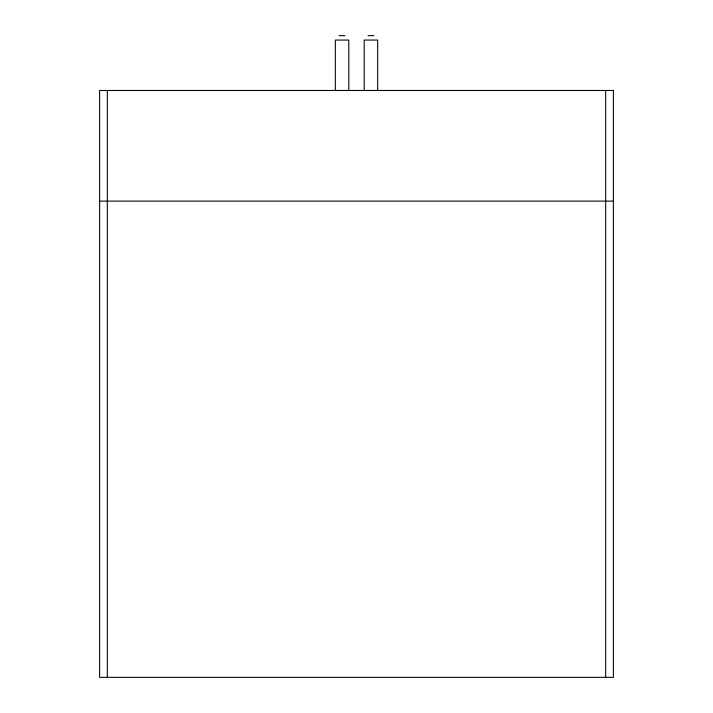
<?xml version="1.0" encoding="UTF-8"?>
<svg xmlns="http://www.w3.org/2000/svg" width="713" height="713" viewBox="0 0 713 713"><rect width="100%" height="100%" fill="white"/><g stroke="black" fill="none" stroke-linecap="round" stroke-linejoin="round"><path stroke-width="1.07" d="M339.192 35.65L344.949 35.65M368.051 35.65L373.808 35.65M99.624 201.119L613.376 201.119M605.676 90.48L605.676 677.35M377.667 90.48L377.667 40.062L364.2 40.062L364.2 90.48M348.8 90.48L348.8 40.062L335.333 40.062L335.333 90.48M107.324 90.48L107.324 677.35M613.376 90.48L99.624 90.48L99.624 677.35L613.376 677.35L613.376 90.48"/></g></svg>
